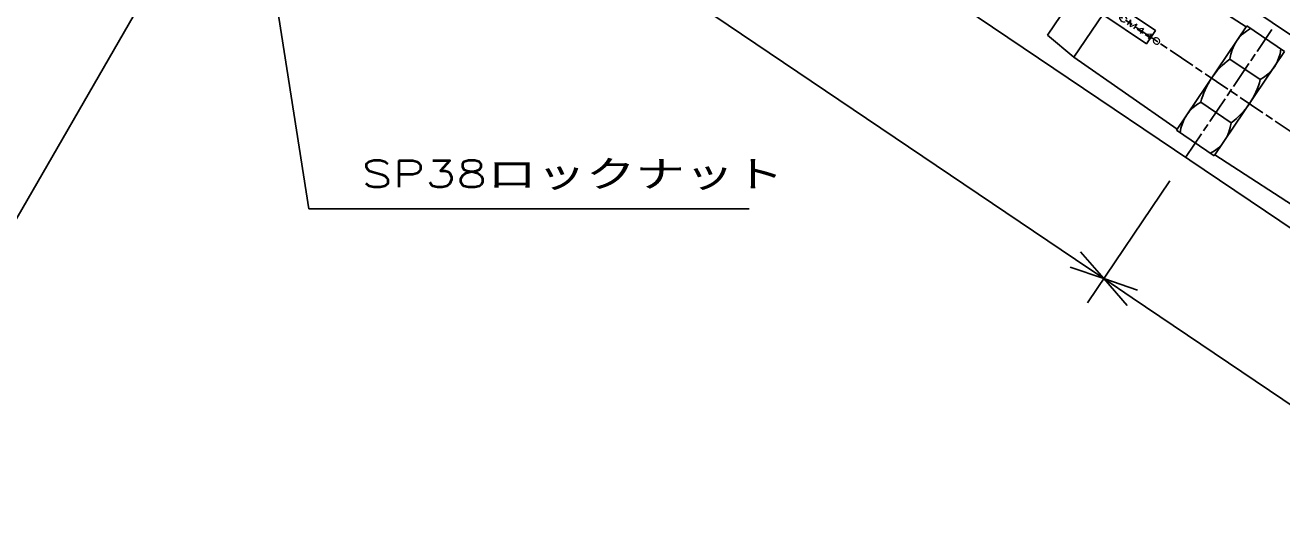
# Model space of a CAD drawing. Units: millimetres at full size; details may follow other scales. Extents: x -55 to 1935, y -55 to 1395.
# Drawn here: x 247 to 796, y 243 to 462 of the extents above; entities that cross this region are included whole.
import ezdxf
from ezdxf.enums import TextEntityAlignment as Align

# ---------------------------------------------------------------- set-up
doc = ezdxf.new("R2010")
doc.units = ezdxf.units.MM
doc.linetypes.add('CHAIN', pattern=[18.5, 12, -1.5, 3.5, -1.5])
for name, color, linetype, lineweight in [('1 外形線', 7, 'Continuous', 25), ('4 中心線', 1, 'CHAIN', 25), ('6 寸法線', 4, 'Continuous', 25)]:
    doc.layers.add(name, color=color, linetype=linetype, lineweight=lineweight)
doc.styles.add('simplex.shx', font='')
doc.styles.get('simplex.shx').set_extended_font_data('simplex.shx')

msp = doc.modelspace()

# ---------------------------------------------------------------- linework, layer by layer
at = {"layer": '1 外形線'}
for p, q in [((181.53, 270.74), (406.495, 660.391)), ((1018.922, 309.96), (572.483, 611.087)), ((979.778, 251.927), (533.339, 553.054)), ((721.173, 498.129), (693.772, 457.506)), ((780.603, 461.058), (734.447, 490.984)), ((730.533, 485.181), (705.369, 447.874)), ((705.369, 447.874), (693.772, 457.506)), ((750.127, 415.875), (780.883, 461.472)), ((797.464, 450.288), (780.883, 461.472)), ((705.369, 447.874), (750.407, 416.29)), ((766.708, 404.691), (797.464, 450.288)), ((786.798, 438.052), (773.533, 446.999)), ((786.798, 438.052), (773.533, 446.999)), ((774.058, 419.165), (760.794, 428.112)), ((766.708, 404.691), (750.127, 415.875)), ((766.988, 405.106), (813.144, 375.179))]:
    msp.add_line(p, q, dxfattribs=at)
msp.add_lwpolyline([(717.951, 466.528), (737.019, 453.666), (740.933, 459.469), (721.865, 472.331)], close=True, dxfattribs=at)
for centre, radius, start, end in [((790.654, 445.166), 17.219, 118.11024, 173.88976), ((778.685, 453.24), 17.219, 298.11024, 353.88976), ((793.227, 419.975), 33.438, 126.08312, 165.91688), ((754.365, 446.188), 33.438, 306.08312, 345.91688), ((768.907, 412.924), 17.219, 118.11024, 173.88976), ((756.937, 420.998), 17.219, 298.11024, 353.88976)]:
    msp.add_arc(centre, radius, start, end, dxfattribs=at)
at = {"layer": '4 中心線'}
for p, q in [((1278.765, 92.475), (260.739, 779.143)), ((754.425, 404.364), (791.933, 459.972))]:
    msp.add_line(p, q, dxfattribs=at)
at = {"layer": '6 寸法線'}
for p, q in [((328.05, 614.578), (705.976, 359.413)), ((747.318, 393.838), (711.302, 340.493)), ((747.318, 393.838), (711.302, 340.493)), ((708.225, 362.744), (718.408, 351.019)), ((718.408, 351.019), (705.976, 359.413)), ((718.408, 351.019), (703.727, 356.081)), ((728.591, 339.294), (718.408, 351.019)), ((718.408, 351.019), (733.089, 345.956)), ((718.408, 351.019), (730.84, 342.625)), ((1203.986, 23.17), (730.84, 342.625))]:
    msp.add_line(p, q, dxfattribs=at)
msp.add_lwpolyline([(323.082, 686.553), (370.867, 381.556), (563.315, 381.556)], dxfattribs=at)

# ---------------------------------------------------------------- texts
at = {"layer": '1 外形線', "style": 'simplex.shx', "width": 1.9}
msp.add_text('SCM440', height=2.566, rotation=326, dxfattribs=at).set_placement((720.355, 466.635), align=Align.BOTTOM_LEFT)
at = {"layer": '6 寸法線', "style": 'simplex.shx', "width": 1.35}
msp.add_text('SP38ロックナット', height=11.73, dxfattribs=at).set_placement((393.867, 387.422), align=Align.BOTTOM_LEFT)

doc.saveas('drawing.dxf')
